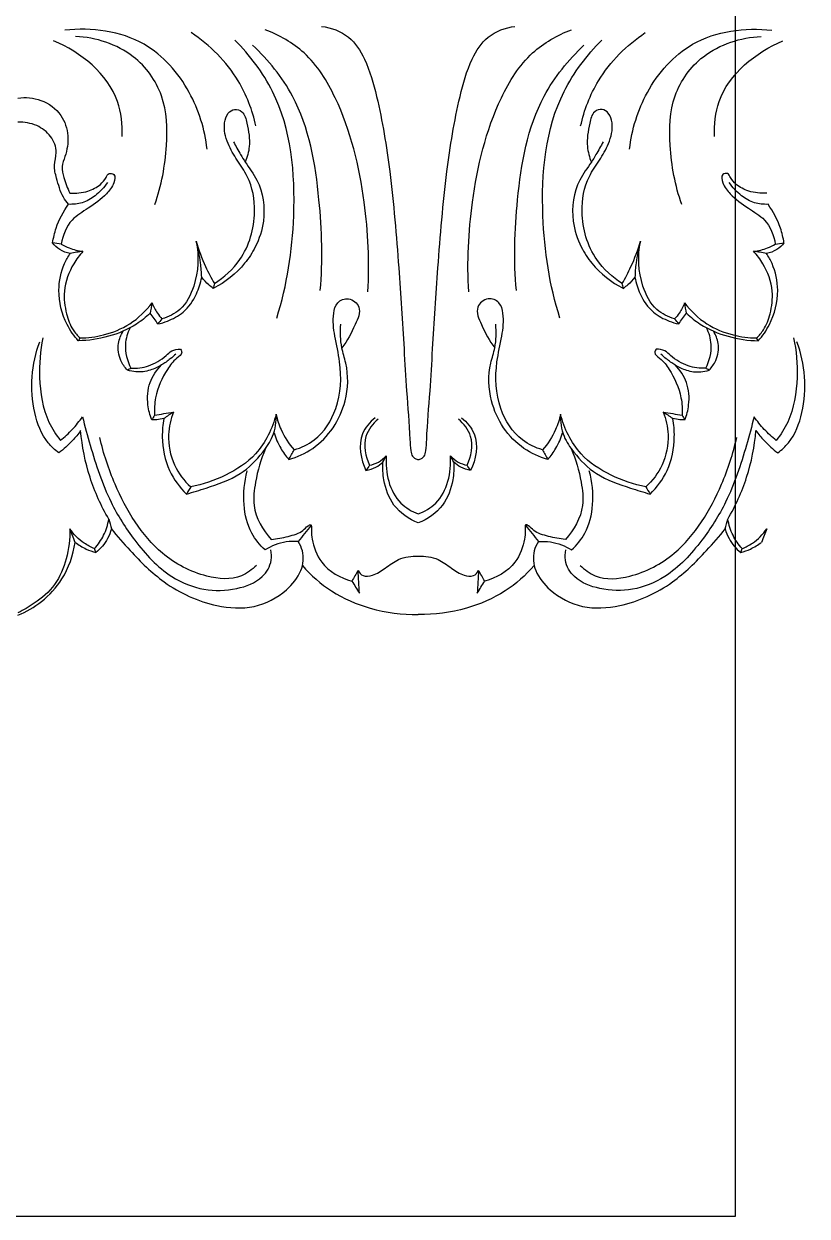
# Model space of a CAD drawing. Header units: millimetres. Extents: x 1288 to 1519, y -5291 to -5141.
# Drawn here: x 1455.2 to 1518.8, y -5291.3 to -5194.6 of the extents above; entities that cross this region are included whole.
import ezdxf

# ---------------------------------------------------------------- set-up
doc = ezdxf.new("R2010")
doc.units = ezdxf.units.MM
doc.layers.add('кривые', color=7, linetype='Continuous', true_color=0xffffff)

msp = doc.modelspace()

# ---------------------------------------------------------------- linework, layer by layer
at = {"color": 6, "ltscale": 1000}
msp.add_lwpolyline([(1287.94, -5291.295), (1512.94, -5291.295), (1512.94, -5141.295), (1287.94, -5141.295)], close=True, dxfattribs=at)
at = {"layer": 'кривые', "color": 7}
for points, knots in [([(1470.081, -5204.787), (1469.905, -5203.187), (1468.883, -5199.871), (1465.014, -5195.439), (1460.707, -5194.893), (1458.546, -5195.136)], [0, 0, 0, 0, 4.836088, 10.197122, 16.731112, 16.731112, 16.731112, 16.731112]), ([(1483.13, -5216.356), (1483.274, -5213.937), (1483.001, -5208.559), (1481.407, -5201.842), (1478.378, -5196.906), (1475.938, -5195.532), (1474.789, -5195.102)], [0, 0, 0, 0, 7.281173, 16.089871, 20.518364, 24.203506, 24.203506, 24.203506, 24.203506]), ([(1479.377, -5194.825), (1480.153, -5194.93), (1481.689, -5195.473), (1483.112, -5197.744), (1484.14, -5201.461), (1485.058, -5207.141), (1485.616, -5213.99), (1486.001, -5219.927), (1486.263, -5224.559), (1486.507, -5227.326), (1486.571, -5229.08), (1486.681, -5229.653), (1486.945, -5229.889), (1487.129, -5229.935), (1487.218, -5229.94)], [-37.690244, -37.690244, -37.690244, -37.690244, -35.339489, -33.145651, -29.951693, -23.751455, -15.90499, -9.302618, -5.886267, -1.948176, -1.011162, -0.551883, -0.267288, 0, 0, 0, 0]), ([(1487.218, -5229.94), (1487.307, -5229.935), (1487.491, -5229.889), (1487.755, -5229.653), (1487.865, -5229.08), (1487.929, -5227.326), (1488.173, -5224.559), (1488.435, -5219.927), (1488.82, -5213.99), (1489.378, -5207.141), (1490.296, -5201.461), (1491.324, -5197.744), (1492.748, -5195.473), (1494.283, -5194.93), (1495.059, -5194.825)], [0, 0, 0, 0, 0.267288, 0.551883, 1.011162, 1.948176, 5.886267, 9.302618, 15.90499, 23.751455, 29.951693, 33.145651, 35.339489, 37.690244, 37.690244, 37.690244, 37.690244]), ([(1491.307, -5216.356), (1491.162, -5213.937), (1491.435, -5208.559), (1493.029, -5201.842), (1496.058, -5196.906), (1498.498, -5195.532), (1499.647, -5195.102)], [0, 0, 0, 0, 7.281173, 16.089871, 20.518364, 24.203506, 24.203506, 24.203506, 24.203506]), ([(1504.355, -5204.787), (1504.531, -5203.187), (1505.553, -5199.871), (1509.422, -5195.439), (1513.729, -5194.893), (1515.89, -5195.136)], [0, 0, 0, 0, 4.836088, 10.197122, 16.731112, 16.731112, 16.731112, 16.731112]), ([(1463.187, -5203.745), (1463.222, -5202.796), (1462.904, -5199.371), (1459.84, -5196.911), (1457.638, -5196.01)], [0, 0, 0, 0, 2.853267, 10.000395, 10.000395, 10.000395, 10.000395]), ([(1465.844, -5209.26), (1466.397, -5207.735), (1466.92, -5204.786), (1466.793, -5200.388), (1464.108, -5196.672), (1461.07, -5195.734), (1459.42, -5195.64)], [0, 0, 0, 0, 4.874637, 8.936384, 12.843834, 17.80771, 17.80771, 17.80771, 17.80771]), ([(1474.049, -5202.904), (1473.763, -5201.622), (1472.63, -5198.639), (1470.314, -5196.343), (1468.803, -5195.337)], [0, 0, 0, 0, 3.946447, 9.400617, 9.400617, 9.400617, 9.400617]), ([(1475.731, -5218.475), (1476.579, -5215.811), (1477.511, -5209.667), (1476.758, -5201.349), (1473.544, -5197.172), (1472.334, -5195.943)], [0, 0, 0, 0, 8.399543, 18.64848, 23.828731, 23.828731, 23.828731, 23.828731]), ([(1498.705, -5218.475), (1497.857, -5215.811), (1496.925, -5209.667), (1497.678, -5201.349), (1500.892, -5197.172), (1502.102, -5195.943)], [0, 0, 0, 0, 8.399543, 18.64848, 23.828731, 23.828731, 23.828731, 23.828731]), ([(1500.387, -5202.904), (1500.673, -5201.622), (1501.806, -5198.639), (1504.122, -5196.343), (1505.633, -5195.337)], [0, 0, 0, 0, 3.946447, 9.400617, 9.400617, 9.400617, 9.400617]), ([(1508.592, -5209.26), (1508.039, -5207.735), (1507.516, -5204.786), (1507.643, -5200.388), (1510.328, -5196.672), (1513.366, -5195.734), (1515.016, -5195.64)], [0, 0, 0, 0, 4.874637, 8.936384, 12.843834, 17.80771, 17.80771, 17.80771, 17.80771]), ([(1511.249, -5203.745), (1511.214, -5202.796), (1511.532, -5199.371), (1514.596, -5196.911), (1516.798, -5196.01)], [0, 0, 0, 0, 2.853267, 10.000395, 10.000395, 10.000395, 10.000395]), ([(1479.262, -5216.255), (1479.488, -5213.81), (1479.303, -5208.48), (1478.069, -5201.243), (1475.045, -5197.555), (1473.78, -5196.346)], [0, 0, 0, 0, 7.376593, 16.068099, 21.323137, 21.323137, 21.323137, 21.323137]), ([(1495.174, -5216.255), (1494.948, -5213.81), (1495.133, -5208.48), (1496.367, -5201.243), (1499.391, -5197.555), (1500.656, -5196.346)], [0, 0, 0, 0, 7.376593, 16.068099, 21.323137, 21.323137, 21.323137, 21.323137]), ([(1454.738, -5200.637), (1455.357, -5200.56), (1456.702, -5200.674), (1458.341, -5201.852), (1458.921, -5203.687), (1458.695, -5205.124), (1458.212, -5206.203), (1458.512, -5207.239), (1458.744, -5207.941), (1458.952, -5208.344)], [0, 0, 0, 0, 1.874792, 3.901086, 5.662124, 7.355316, 8.206154, 9.092367, 10.456371, 10.456371, 10.456371, 10.456371]), ([(1470.672, -5215.678), (1471.469, -5215.173), (1473.229, -5213.583), (1474.204, -5210.255), (1473.68, -5207.341), (1472.512, -5205.691), (1471.701, -5204.319), (1471.357, -5202.934), (1471.69, -5201.898), (1472.303, -5201.444), (1473.115, -5201.756), (1473.398, -5203.002), (1473.637, -5204.371), (1473.342, -5205.433), (1473.181, -5205.832)], [0, 0, 0, 0, 2.83315, 6.896154, 9.825835, 11.387281, 12.91899, 14.634434, 15.459953, 16.065695, 16.688182, 17.700244, 19.618006, 20.911425, 20.911425, 20.911425, 20.911425]), ([(1503.764, -5215.678), (1502.967, -5215.173), (1501.207, -5213.583), (1500.232, -5210.255), (1500.756, -5207.341), (1501.924, -5205.691), (1502.735, -5204.319), (1503.079, -5202.934), (1502.746, -5201.898), (1502.133, -5201.444), (1501.321, -5201.756), (1501.038, -5203.002), (1500.799, -5204.371), (1501.094, -5205.433), (1501.255, -5205.832)], [0, 0, 0, 0, 2.83315, 6.896154, 9.825835, 11.387281, 12.91899, 14.634434, 15.459953, 16.065695, 16.688182, 17.700244, 19.618006, 20.911425, 20.911425, 20.911425, 20.911425]), ([(1458.85, -5209.252), (1458.698, -5209.073), (1458.224, -5208.434), (1457.931, -5207.327), (1457.583, -5206.091), (1458.01, -5204.95), (1457.469, -5203.654), (1456.277, -5202.75), (1455.254, -5202.575), (1454.738, -5202.598)], [0, 0, 0, 0, 0.707126, 2.361227, 3.414527, 4.464346, 5.840997, 7.272951, 8.82457, 8.82457, 8.82457, 8.82457]), ([(1472.225, -5204.188), (1472.409, -5204.539), (1472.721, -5205.091), (1473.35, -5206.126), (1474.554, -5207.669), (1474.898, -5210.269), (1474.325, -5212.06), (1473.996, -5212.711)], [0, 0, 0, 0, 1.191157, 1.90489, 3.639952, 7.020802, 9.21226, 9.21226, 9.21226, 9.21226]), ([(1502.211, -5204.188), (1502.027, -5204.539), (1501.715, -5205.091), (1501.086, -5206.126), (1499.882, -5207.669), (1499.538, -5210.269), (1500.112, -5212.06), (1500.44, -5212.711)], [0, 0, 0, 0, 1.191157, 1.90489, 3.639952, 7.020802, 9.21226, 9.21226, 9.21226, 9.21226]), ([(1458.952, -5208.344), (1459.443, -5208.386), (1460.332, -5208.289), (1461.364, -5207.769), (1461.849, -5207.21), (1462.07, -5206.683), (1462.707, -5206.815), (1462.511, -5207.728), (1461.781, -5208.603), (1460.545, -5209.571), (1458.86, -5210.486), (1458.376, -5211.779), (1458.26, -5212.481)], [10.456371, 10.456371, 10.456371, 10.456371, 11.93462, 13.081509, 13.800083, 14.2048, 14.585306, 15.250597, 16.338279, 18.221078, 19.848107, 21.98814, 21.98814, 21.98814, 21.98814]), ([(1515.484, -5208.344), (1514.993, -5208.386), (1514.104, -5208.289), (1513.072, -5207.769), (1512.587, -5207.21), (1512.366, -5206.683), (1511.729, -5206.815), (1511.925, -5207.728), (1512.655, -5208.603), (1513.891, -5209.571), (1515.576, -5210.486), (1516.06, -5211.779), (1516.176, -5212.481)], [10.456371, 10.456371, 10.456371, 10.456371, 11.93462, 13.081509, 13.800083, 14.2048, 14.585306, 15.250597, 16.338279, 18.221078, 19.848107, 21.98814, 21.98814, 21.98814, 21.98814]), ([(1462.012, -5207.473), (1461.741, -5207.888), (1461.116, -5208.555), (1459.999, -5209.194), (1459.215, -5209.272), (1458.85, -5209.252)], [-3.789841, -3.789841, -3.789841, -3.789841, -2.29963, -1.097083, 0, 0, 0, 0]), ([(1515.586, -5209.252), (1515.221, -5209.272), (1514.437, -5209.194), (1513.32, -5208.555), (1512.695, -5207.888), (1512.424, -5207.473)], [3.411567, 3.411567, 3.411567, 3.411567, 4.50865, 5.711197, 7.201408, 7.201408, 7.201408, 7.201408]), ([(1457.556, -5212.377), (1457.617, -5211.971), (1457.879, -5210.861), (1458.421, -5209.836), (1458.85, -5209.252)], [0, 0, 0, 0, 1.234262, 3.411567, 3.411567, 3.411567, 3.411567]), ([(1516.88, -5212.377), (1516.819, -5211.971), (1516.557, -5210.861), (1516.015, -5209.836), (1515.586, -5209.252)], [0, 0, 0, 0, 1.234262, 3.411567, 3.411567, 3.411567, 3.411567]), ([(1458.983, -5213.23), (1458.689, -5213.187), (1458.135, -5212.998), (1457.716, -5212.593), (1457.556, -5212.377)], [24.901905, 24.901905, 24.901905, 24.901905, 25.79408, 26.601638, 26.601638, 26.601638, 26.601638]), ([(1458.26, -5212.481), (1458.459, -5212.599), (1459.018, -5212.874), (1459.631, -5213.021), (1460.018, -5213.063)], [21.98814, 21.98814, 21.98814, 21.98814, 22.682248, 23.85185, 23.85185, 23.85185, 23.85185]), ([(1469.191, -5212.255), (1469.446, -5213.44), (1469.343, -5215.47), (1468.154, -5217.801), (1466.945, -5218.391), (1466.424, -5218.542)], [9.012067, 9.012067, 9.012067, 9.012067, 12.652833, 14.865351, 16.495623, 16.495623, 16.495623, 16.495623]), ([(1469.645, -5215.172), (1469.635, -5214.784), (1469.561, -5213.799), (1469.358, -5212.829), (1469.191, -5212.255)], [6.049918, 6.049918, 6.049918, 6.049918, 7.216828, 9.012067, 9.012067, 9.012067, 9.012067]), ([(1469.191, -5212.255), (1469.403, -5212.955), (1469.844, -5214.124), (1470.416, -5215.233), (1470.672, -5215.678)], [0, 0, 0, 0, 2.19745, 3.74065, 3.74065, 3.74065, 3.74065]), ([(1503.764, -5215.678), (1504.021, -5215.233), (1504.592, -5214.124), (1505.033, -5212.955), (1505.245, -5212.255)], [14.460351, 14.460351, 14.460351, 14.460351, 16.003551, 18.201001, 18.201001, 18.201001, 18.201001]), ([(1505.245, -5212.255), (1505.078, -5212.829), (1504.875, -5213.799), (1504.801, -5214.784), (1504.791, -5215.172)], [9.021039, 9.021039, 9.021039, 9.021039, 10.816278, 11.983188, 11.983188, 11.983188, 11.983188]), ([(1508.012, -5218.542), (1507.491, -5218.391), (1506.282, -5217.801), (1505.093, -5215.47), (1504.99, -5213.44), (1505.245, -5212.255)], [1.537484, 1.537484, 1.537484, 1.537484, 3.167755, 5.380273, 9.021039, 9.021039, 9.021039, 9.021039]), ([(1514.418, -5213.063), (1514.805, -5213.021), (1515.418, -5212.874), (1515.977, -5212.599), (1516.176, -5212.481)], [8.674815, 8.674815, 8.674815, 8.674815, 9.844418, 10.538525, 10.538525, 10.538525, 10.538525]), ([(1516.88, -5212.377), (1516.72, -5212.593), (1516.302, -5212.998), (1515.747, -5213.187), (1515.453, -5213.23)], [22.701079, 22.701079, 22.701079, 22.701079, 23.508638, 24.400812, 24.400812, 24.400812, 24.400812]), ([(1459.637, -5220.319), (1459.287, -5219.923), (1458.436, -5218.69), (1457.865, -5216.442), (1458.297, -5214.42), (1458.808, -5213.494), (1458.983, -5213.23)], [8.004967, 8.004967, 8.004967, 8.004967, 9.594154, 12.466277, 14.680532, 15.629727, 15.629727, 15.629727, 15.629727]), ([(1460.018, -5213.063), (1459.735, -5213.372), (1459.02, -5214.343), (1458.353, -5216.121), (1458.595, -5218.004), (1459.063, -5219.318), (1459.569, -5219.894), (1459.783, -5220.092)], [0, 0, 0, 0, 1.258264, 3.615866, 5.46766, 6.859811, 7.734574, 7.734574, 7.734574, 7.734574]), ([(1473.996, -5212.711), (1473.754, -5213.181), (1472.875, -5214.547), (1471.553, -5215.576), (1470.586, -5216.069)], [9.21226, 9.21226, 9.21226, 9.21226, 10.799876, 14.059291, 14.059291, 14.059291, 14.059291]), ([(1500.44, -5212.711), (1500.682, -5213.181), (1501.561, -5214.547), (1502.883, -5215.576), (1503.85, -5216.069)], [9.21226, 9.21226, 9.21226, 9.21226, 10.799876, 14.059291, 14.059291, 14.059291, 14.059291]), ([(1514.654, -5220.092), (1514.867, -5219.894), (1515.373, -5219.318), (1515.841, -5218.004), (1516.083, -5216.121), (1515.416, -5214.343), (1514.701, -5213.372), (1514.418, -5213.063)], [6.640913, 6.640913, 6.640913, 6.640913, 7.515676, 8.907827, 10.759621, 13.117224, 14.375487, 14.375487, 14.375487, 14.375487]), ([(1514.799, -5220.319), (1515.149, -5219.923), (1516, -5218.69), (1516.571, -5216.442), (1516.139, -5214.42), (1515.628, -5213.494), (1515.453, -5213.23)], [0, 0, 0, 0, 1.589187, 4.461311, 6.675565, 7.62476, 7.62476, 7.62476, 7.62476]), ([(1466.093, -5218.951), (1466.356, -5218.896), (1467.082, -5218.679), (1468.315, -5218.018), (1469.235, -5216.677), (1469.566, -5215.638), (1469.645, -5215.172)], [0.52713, 0.52713, 0.52713, 0.52713, 1.333378, 2.801258, 4.629162, 6.049918, 6.049918, 6.049918, 6.049918]), ([(1470.586, -5216.069), (1470.459, -5215.98), (1470.115, -5215.713), (1469.816, -5215.393), (1469.645, -5215.172)], [4.14171, 4.14171, 4.14171, 4.14171, 4.60869, 5.447476, 5.447476, 5.447476, 5.447476]), ([(1504.791, -5215.172), (1504.62, -5215.393), (1504.321, -5215.713), (1503.977, -5215.98), (1503.85, -5216.069)], [11.983188, 11.983188, 11.983188, 11.983188, 12.821975, 13.288955, 13.288955, 13.288955, 13.288955]), ([(1504.791, -5215.172), (1504.87, -5215.638), (1505.201, -5216.677), (1506.121, -5218.018), (1507.354, -5218.679), (1508.08, -5218.896), (1508.343, -5218.951)], [0, 0, 0, 0, 1.420756, 3.24866, 4.71654, 5.522788, 5.522788, 5.522788, 5.522788]), ([(1459.783, -5220.092), (1460.42, -5220.083), (1461.828, -5219.896), (1463.939, -5219.045), (1465.124, -5217.904), (1465.622, -5217.241)], [0, 0, 0, 0, 1.914756, 4.231069, 6.721132, 6.721132, 6.721132, 6.721132]), ([(1465.622, -5217.241), (1465.732, -5217.533), (1465.968, -5217.993), (1466.288, -5218.395), (1466.424, -5218.542)], [0, 0, 0, 0, 0.93585, 1.537484, 1.537484, 1.537484, 1.537484]), ([(1477.137, -5229.161), (1477.721, -5228.989), (1479.25, -5228.277), (1480.887, -5225.655), (1481.041, -5222.555), (1480.426, -5220.036), (1480.226, -5218.418), (1480.562, -5217.147), (1481.625, -5216.725), (1482.726, -5217.656), (1481.955, -5219.291), (1481.482, -5220.329), (1481.016, -5220.882)], [0, 0, 0, 0, 1.828062, 4.918317, 8.714741, 10.842852, 12.702252, 13.610614, 14.539979, 15.604733, 17.047815, 19.220352, 19.220352, 19.220352, 19.220352]), ([(1497.299, -5229.161), (1496.715, -5228.989), (1495.186, -5228.277), (1493.549, -5225.655), (1493.395, -5222.555), (1494.01, -5220.036), (1494.21, -5218.418), (1493.874, -5217.147), (1492.811, -5216.725), (1491.71, -5217.656), (1492.481, -5219.291), (1492.954, -5220.329), (1493.42, -5220.882)], [0, 0, 0, 0, 1.828062, 4.918317, 8.714741, 10.842852, 12.702252, 13.610614, 14.539979, 15.604733, 17.047815, 19.220352, 19.220352, 19.220352, 19.220352]), ([(1508.814, -5217.241), (1508.704, -5217.533), (1508.468, -5217.993), (1508.148, -5218.395), (1508.012, -5218.542)], [0, 0, 0, 0, 0.93585, 1.537484, 1.537484, 1.537484, 1.537484]), ([(1508.814, -5217.241), (1509.312, -5217.904), (1510.497, -5219.045), (1512.608, -5219.896), (1514.016, -5220.083), (1514.654, -5220.092)], [1.935528, 1.935528, 1.935528, 1.935528, 4.42559, 6.741904, 8.656659, 8.656659, 8.656659, 8.656659]), ([(1465.461, -5218.091), (1465.119, -5218.415), (1464.097, -5219.23), (1462.108, -5220.057), (1460.46, -5220.304), (1459.637, -5220.319)], [7.587287, 7.587287, 7.587287, 7.587287, 9.00311, 11.486375, 13.957808, 13.957808, 13.957808, 13.957808]), ([(1466.093, -5218.951), (1465.992, -5218.809), (1465.783, -5218.52), (1465.57, -5218.235), (1465.461, -5218.091)], [0, 0, 0, 0, 0.527358, 1.069372, 1.069372, 1.069372, 1.069372]), ([(1508.343, -5218.951), (1508.445, -5218.809), (1508.653, -5218.52), (1508.866, -5218.235), (1508.975, -5218.091)], [0, 0, 0, 0, 0.527358, 1.069372, 1.069372, 1.069372, 1.069372]), ([(1508.975, -5218.091), (1509.317, -5218.415), (1510.339, -5219.23), (1512.328, -5220.057), (1513.976, -5220.304), (1514.799, -5220.319)], [0, 0, 0, 0, 1.415823, 3.899088, 6.370521, 6.370521, 6.370521, 6.370521]), ([(1463.832, -5219.27), (1463.629, -5219.686), (1463.295, -5220.797), (1463.599, -5221.958), (1463.905, -5222.546)], [0, 0, 0, 0, 1.390976, 3.38102, 3.38102, 3.38102, 3.38102]), ([(1476.714, -5229.941), (1477.397, -5229.744), (1479.506, -5228.811), (1481.506, -5225.794), (1481.57, -5222.683), (1480.895, -5220.7), (1480.884, -5219.617), (1480.933, -5218.986)], [0, 0, 0, 0, 2.135876, 6.801956, 9.878759, 11.16599, 13.06625, 13.06625, 13.06625, 13.06625]), ([(1497.722, -5229.941), (1497.039, -5229.744), (1494.93, -5228.811), (1492.93, -5225.794), (1492.866, -5222.683), (1493.541, -5220.7), (1493.552, -5219.617), (1493.503, -5218.986)], [0, 0, 0, 0, 2.135876, 6.801956, 9.878759, 11.16599, 13.06625, 13.06625, 13.06625, 13.06625]), ([(1510.531, -5222.546), (1510.837, -5221.958), (1511.141, -5220.797), (1510.807, -5219.686), (1510.604, -5219.27)], [3.191631, 3.191631, 3.191631, 3.191631, 5.181675, 6.572651, 6.572651, 6.572651, 6.572651]), ([(1456.771, -5220.086), (1456.539, -5221.134), (1456.363, -5223.444), (1456.832, -5226.388), (1457.822, -5227.94), (1458.182, -5228.402)], [0, 0, 0, 0, 3.2268, 6.922967, 8.684143, 8.684143, 8.684143, 8.684143]), ([(1463.633, -5222.694), (1463.41, -5222.471), (1462.944, -5221.824), (1462.775, -5220.627), (1463.094, -5219.842), (1463.284, -5219.542)], [3.691112, 3.691112, 3.691112, 3.691112, 4.637682, 6.034683, 7.104071, 7.104071, 7.104071, 7.104071]), ([(1510.803, -5222.694), (1511.026, -5222.471), (1511.492, -5221.824), (1511.661, -5220.627), (1511.342, -5219.842), (1511.152, -5219.542)], [0, 0, 0, 0, 0.94657, 2.343571, 3.412959, 3.412959, 3.412959, 3.412959]), ([(1517.665, -5220.086), (1517.897, -5221.134), (1518.073, -5223.444), (1517.604, -5226.388), (1516.614, -5227.94), (1516.254, -5228.402)], [0, 0, 0, 0, 3.2268, 6.922967, 8.684143, 8.684143, 8.684143, 8.684143]), ([(1458.058, -5229.412), (1457.743, -5229.174), (1456.782, -5228.284), (1455.602, -5225.181), (1455.835, -5222.201), (1456.508, -5220.404)], [22.891841, 22.891841, 22.891841, 22.891841, 24.077829, 26.763772, 32.528545, 32.528545, 32.528545, 32.528545]), ([(1463.905, -5222.546), (1464.384, -5222.564), (1465.438, -5222.435), (1466.504, -5221.774), (1467.218, -5221.063), (1467.687, -5220.998), (1467.931, -5221.01)], [0, 0, 0, 0, 1.440418, 3.099239, 3.681407, 4.415186, 4.415186, 4.415186, 4.415186]), ([(1467.931, -5221.01), (1467.983, -5221.088), (1468.126, -5221.396), (1467.397, -5221.855), (1466.618, -5222.946), (1465.864, -5224.571), (1465.793, -5225.88), (1465.814, -5226.351)], [4.415186, 4.415186, 4.415186, 4.415186, 4.695774, 5.295489, 6.49492, 8.986023, 10.402785, 10.402785, 10.402785, 10.402785]), ([(1506.505, -5221.01), (1506.453, -5221.088), (1506.31, -5221.396), (1507.039, -5221.855), (1507.818, -5222.946), (1508.572, -5224.571), (1508.643, -5225.88), (1508.622, -5226.351)], [4.415186, 4.415186, 4.415186, 4.415186, 4.695774, 5.295489, 6.49492, 8.986023, 10.402785, 10.402785, 10.402785, 10.402785]), ([(1510.531, -5222.546), (1510.052, -5222.564), (1508.998, -5222.435), (1507.932, -5221.774), (1507.218, -5221.063), (1506.749, -5220.998), (1506.505, -5221.01)], [0, 0, 0, 0, 1.440418, 3.099239, 3.681407, 4.415186, 4.415186, 4.415186, 4.415186]), ([(1516.378, -5229.412), (1516.693, -5229.174), (1517.654, -5228.284), (1518.834, -5225.181), (1518.601, -5222.201), (1517.928, -5220.404)], [32.087845, 32.087845, 32.087845, 32.087845, 33.273833, 35.959776, 41.724549, 41.724549, 41.724549, 41.724549]), ([(1467.558, -5221.397), (1467.41, -5221.532), (1467.038, -5221.848), (1466.639, -5222.129), (1466.395, -5222.283)], [-1.464766, -1.464766, -1.464766, -1.464766, -0.865051, 0, 0, 0, 0]), ([(1508.041, -5222.283), (1507.797, -5222.129), (1507.398, -5221.848), (1507.026, -5221.532), (1506.878, -5221.397)], [4.78387, 4.78387, 4.78387, 4.78387, 5.648921, 6.248636, 6.248636, 6.248636, 6.248636]), ([(1466.395, -5222.283), (1466.109, -5222.462), (1465.44, -5222.762), (1464.466, -5222.912), (1463.852, -5222.771), (1463.633, -5222.694)], [0, 0, 0, 0, 1.013393, 2.185361, 2.88154, 2.88154, 2.88154, 2.88154]), ([(1465.593, -5226.738), (1465.438, -5226.349), (1465.189, -5225.346), (1465.303, -5223.695), (1465.995, -5222.684), (1466.395, -5222.283)], [10.849667, 10.849667, 10.849667, 10.849667, 12.106633, 13.930846, 15.633537, 15.633537, 15.633537, 15.633537]), ([(1508.041, -5222.283), (1508.327, -5222.462), (1508.996, -5222.762), (1509.97, -5222.912), (1510.584, -5222.771), (1510.803, -5222.694)], [0, 0, 0, 0, 1.013393, 2.185361, 2.88154, 2.88154, 2.88154, 2.88154]), ([(1508.843, -5226.738), (1508.998, -5226.349), (1509.247, -5225.346), (1509.134, -5223.695), (1508.441, -5222.684), (1508.041, -5222.283)], [0, 0, 0, 0, 1.256966, 3.081179, 4.78387, 4.78387, 4.78387, 4.78387]), ([(1467.35, -5226.102), (1467.125, -5226.682), (1466.805, -5228.134), (1467.235, -5230.378), (1468.22, -5231.665), (1468.761, -5232.162)], [0, 0, 0, 0, 1.869853, 4.38367, 6.592539, 6.592539, 6.592539, 6.592539]), ([(1507.086, -5226.102), (1507.311, -5226.682), (1507.631, -5228.134), (1507.201, -5230.378), (1506.216, -5231.665), (1505.675, -5232.162)], [0, 0, 0, 0, 1.869853, 4.38367, 6.592539, 6.592539, 6.592539, 6.592539]), ([(1458.182, -5228.402), (1458.525, -5228.125), (1459.173, -5227.525), (1459.729, -5226.838), (1459.981, -5226.478)], [8.684143, 8.684143, 8.684143, 8.684143, 10.007853, 11.328003, 11.328003, 11.328003, 11.328003]), ([(1459.981, -5226.478), (1460.167, -5227.254), (1460.817, -5229.596), (1461.947, -5233.103), (1464.242, -5236.702), (1466.688, -5239.376), (1469.759, -5240.659), (1472.37, -5240.551), (1474.499, -5239.796), (1475.359, -5238.355), (1475.314, -5237.547), (1475.257, -5237.271)], [11.328003, 11.328003, 11.328003, 11.328003, 13.724703, 18.639097, 22.299503, 26.503362, 29.308175, 31.969664, 34.245036, 35.764599, 36.610344, 36.610344, 36.610344, 36.610344]), ([(1466.575, -5226.627), (1466.384, -5226.675), (1466.057, -5226.729), (1465.727, -5226.741), (1465.593, -5226.738)], [2.4960422, 2.4960422, 2.4960422, 2.4960422, 3.0860737, 3.4881721, 3.4881721, 3.4881721, 3.4881721]), ([(1466.575, -5226.627), (1466.485, -5227.114), (1466.366, -5228.545), (1466.802, -5230.788), (1467.857, -5232.2), (1468.415, -5232.743)], [-6.637886, -6.637886, -6.637886, -6.637886, -5.149927, -2.34224, 0, 0, 0, 0]), ([(1468.415, -5232.743), (1468.952, -5232.603), (1470.423, -5232.13), (1472.741, -5231.35), (1474.436, -5229.658), (1475.556, -5228.029), (1475.706, -5226.874), (1475.68, -5226.268)], [0, 0, 0, 0, 1.665257, 4.663866, 7.190781, 8.71211, 10.534216, 10.534216, 10.534216, 10.534216]), ([(1475.68, -5226.268), (1475.387, -5227.436), (1474.381, -5229.542), (1471.632, -5231.318), (1469.737, -5231.978), (1468.761, -5232.162)], [-9.595063, -9.595063, -9.595063, -9.595063, -5.975594, -2.984198, 0, 0, 0, 0]), ([(1475.68, -5226.268), (1475.773, -5226.698), (1476.109, -5227.741), (1476.712, -5228.672), (1477.137, -5229.161)], [10.534216, 10.534216, 10.534216, 10.534216, 11.856507, 13.804094, 13.804094, 13.804094, 13.804094]), ([(1483.708, -5226.565), (1483.286, -5226.915), (1482.212, -5228.153), (1482.54, -5229.94), (1482.973, -5230.836)], [0, 0, 0, 0, 1.645987, 4.635283, 4.635283, 4.635283, 4.635283]), ([(1483.964, -5226.667), (1483.529, -5227.038), (1482.611, -5228.182), (1482.922, -5229.701), (1483.264, -5230.409)], [0, 0, 0, 0, 1.718279, 4.080008, 4.080008, 4.080008, 4.080008]), ([(1491.172, -5230.409), (1491.514, -5229.701), (1491.825, -5228.182), (1490.908, -5227.038), (1490.472, -5226.667)], [5.15249, 5.15249, 5.15249, 5.15249, 7.514218, 9.232497, 9.232497, 9.232497, 9.232497]), ([(1490.728, -5226.565), (1491.15, -5226.915), (1492.224, -5228.153), (1491.896, -5229.94), (1491.463, -5230.836)], [0, 0, 0, 0, 1.645987, 4.635283, 4.635283, 4.635283, 4.635283]), ([(1498.756, -5226.268), (1498.663, -5226.698), (1498.327, -5227.741), (1497.724, -5228.672), (1497.299, -5229.161)], [0, 0, 0, 0, 1.322291, 3.269879, 3.269879, 3.269879, 3.269879]), ([(1498.756, -5226.268), (1498.73, -5226.874), (1498.88, -5228.029), (1500, -5229.658), (1501.695, -5231.35), (1504.013, -5232.13), (1505.484, -5232.603), (1506.021, -5232.743)], [16.187602, 16.187602, 16.187602, 16.187602, 18.009707, 19.531037, 22.057952, 25.056561, 26.721818, 26.721818, 26.721818, 26.721818]), ([(1505.675, -5232.162), (1504.699, -5231.978), (1502.804, -5231.318), (1500.055, -5229.542), (1499.049, -5227.436), (1498.756, -5226.268)], [6.592539, 6.592539, 6.592539, 6.592539, 9.576737, 12.568133, 16.187602, 16.187602, 16.187602, 16.187602]), ([(1514.455, -5226.478), (1514.27, -5227.254), (1513.619, -5229.596), (1512.489, -5233.103), (1510.194, -5236.702), (1507.748, -5239.376), (1504.677, -5240.659), (1502.066, -5240.551), (1499.937, -5239.796), (1499.077, -5238.355), (1499.122, -5237.547), (1499.179, -5237.271)], [11.328003, 11.328003, 11.328003, 11.328003, 13.724703, 18.639097, 22.299503, 26.503362, 29.308175, 31.969664, 34.245036, 35.764599, 36.610344, 36.610344, 36.610344, 36.610344]), ([(1506.021, -5232.743), (1506.58, -5232.2), (1507.634, -5230.788), (1508.07, -5228.545), (1507.951, -5227.114), (1507.861, -5226.627)], [0.677305, 0.677305, 0.677305, 0.677305, 3.019545, 5.827232, 7.315191, 7.315191, 7.315191, 7.315191]), ([(1508.843, -5226.738), (1508.709, -5226.741), (1508.379, -5226.729), (1508.052, -5226.675), (1507.861, -5226.627)], [10.8496671, 10.8496671, 10.8496671, 10.8496671, 11.2517654, 11.8417969, 11.8417969, 11.8417969, 11.8417969]), ([(1516.254, -5228.402), (1515.911, -5228.125), (1515.263, -5227.525), (1514.707, -5226.838), (1514.455, -5226.478)], [8.684143, 8.684143, 8.684143, 8.684143, 10.007853, 11.328003, 11.328003, 11.328003, 11.328003]), ([(1459.829, -5227.599), (1459.625, -5227.885), (1459.09, -5228.544), (1458.455, -5229.114), (1458.058, -5229.412)], [20.346433, 20.346433, 20.346433, 20.346433, 21.400402, 22.891841, 22.891841, 22.891841, 22.891841]), ([(1462.112, -5234.78), (1461.487, -5233.711), (1460.435, -5231.388), (1459.941, -5228.883), (1459.829, -5227.599)], [12.752306, 12.752306, 12.752306, 12.752306, 16.473816, 20.346433, 20.346433, 20.346433, 20.346433]), ([(1475.517, -5227.779), (1475.647, -5228.216), (1475.977, -5228.987), (1476.468, -5229.662), (1476.714, -5229.941)], [-2.489909, -2.489909, -2.489909, -2.489909, -1.119212, 0, 0, 0, 0]), ([(1497.722, -5229.941), (1497.968, -5229.662), (1498.459, -5228.987), (1498.789, -5228.216), (1498.919, -5227.779)], [4.158696, 4.158696, 4.158696, 4.158696, 5.277908, 6.648605, 6.648605, 6.648605, 6.648605]), ([(1512.324, -5234.78), (1512.949, -5233.711), (1514.001, -5231.388), (1514.495, -5228.883), (1514.607, -5227.599)], [21.94831, 21.94831, 21.94831, 21.94831, 25.66982, 29.542437, 29.542437, 29.542437, 29.542437]), ([(1514.607, -5227.599), (1514.811, -5227.885), (1515.346, -5228.544), (1515.981, -5229.114), (1516.378, -5229.412)], [29.542437, 29.542437, 29.542437, 29.542437, 30.596406, 32.087845, 32.087845, 32.087845, 32.087845]), ([(1474.081, -5238.53), (1473.737, -5238.879), (1472.545, -5239.777), (1469.555, -5239.51), (1465.468, -5237.321), (1462.813, -5232.861), (1461.67, -5229.466), (1461.393, -5228.166)], [0, 0, 0, 0, 1.472391, 4.285545, 8.338777, 15.134471, 19.126627, 19.126627, 19.126627, 19.126627]), ([(1500.355, -5238.53), (1500.699, -5238.879), (1501.891, -5239.777), (1504.881, -5239.51), (1508.968, -5237.321), (1511.623, -5232.861), (1512.766, -5229.466), (1513.044, -5228.166)], [0, 0, 0, 0, 1.472391, 4.285545, 8.338777, 15.134471, 19.126627, 19.126627, 19.126627, 19.126627]), ([(1474.828, -5229.066), (1474.436, -5229.929), (1474.016, -5231.458), (1473.693, -5234.09), (1474.588, -5235.672), (1475.285, -5236.427)], [0, 0, 0, 0, 2.849674, 4.737514, 7.823696, 7.823696, 7.823696, 7.823696]), ([(1483.264, -5230.409), (1483.513, -5230.361), (1484.019, -5230.186), (1484.433, -5229.843), (1484.613, -5229.64)], [0, 0, 0, 0, 0.762972, 1.57788, 1.57788, 1.57788, 1.57788]), ([(1484.613, -5229.64), (1484.515, -5230.978), (1484.991, -5233.184), (1486.704, -5234.156), (1487.218, -5234.361)], [12.771795, 12.771795, 12.771795, 12.771795, 16.803006, 18.46523, 18.46523, 18.46523, 18.46523]), ([(1487.218, -5234.361), (1487.732, -5234.156), (1489.445, -5233.184), (1489.922, -5230.978), (1489.823, -5229.64)], [18.46523, 18.46523, 18.46523, 18.46523, 20.127454, 24.158665, 24.158665, 24.158665, 24.158665]), ([(1489.823, -5229.64), (1490.003, -5229.843), (1490.417, -5230.186), (1490.923, -5230.361), (1491.172, -5230.409)], [2.134332, 2.134332, 2.134332, 2.134332, 2.94924, 3.712212, 3.712212, 3.712212, 3.712212]), ([(1499.608, -5229.066), (1500, -5229.929), (1500.421, -5231.458), (1500.743, -5234.09), (1499.848, -5235.672), (1499.151, -5236.427)], [0, 0, 0, 0, 2.849674, 4.737514, 7.823696, 7.823696, 7.823696, 7.823696]), ([(1474.786, -5237.271), (1474.359, -5236.882), (1473.46, -5235.792), (1472.939, -5233.492), (1473.099, -5231.757), (1473.347, -5230.878)], [2.803121, 2.803121, 2.803121, 2.803121, 4.538763, 6.935462, 9.678003, 9.678003, 9.678003, 9.678003]), ([(1482.973, -5230.836), (1483.252, -5230.785), (1483.746, -5230.62), (1484.169, -5230.322), (1484.34, -5230.169)], [4.597215, 4.597215, 4.597215, 4.597215, 5.44659, 6.134736, 6.134736, 6.134736, 6.134736]), ([(1487.218, -5235.093), (1486.459, -5234.785), (1485.088, -5233.853), (1484.389, -5231.86), (1484.31, -5230.648), (1484.34, -5230.169)], [6.087492, 6.087492, 6.087492, 6.087492, 8.540204, 10.735395, 12.174984, 12.174984, 12.174984, 12.174984]), ([(1490.096, -5230.169), (1490.126, -5230.648), (1490.047, -5231.86), (1489.348, -5233.853), (1487.977, -5234.785), (1487.218, -5235.093)], [0, 0, 0, 0, 1.439589, 3.63478, 6.087492, 6.087492, 6.087492, 6.087492]), ([(1491.463, -5230.836), (1491.185, -5230.785), (1490.69, -5230.62), (1490.267, -5230.322), (1490.096, -5230.169)], [0, 0, 0, 0, 0.849375, 1.537521, 1.537521, 1.537521, 1.537521]), ([(1499.65, -5237.271), (1500.077, -5236.882), (1500.976, -5235.792), (1501.497, -5233.492), (1501.337, -5231.757), (1501.089, -5230.878)], [4.469507, 4.469507, 4.469507, 4.469507, 6.205148, 8.601847, 11.344388, 11.344388, 11.344388, 11.344388]), ([(1460.961, -5237.169), (1461.249, -5236.846), (1461.761, -5236.099), (1462.034, -5235.233), (1462.112, -5234.78)], [10.069734, 10.069734, 10.069734, 10.069734, 11.371033, 12.752306, 12.752306, 12.752306, 12.752306]), ([(1513.475, -5237.169), (1513.187, -5236.846), (1512.675, -5236.099), (1512.402, -5235.233), (1512.324, -5234.78)], [2.673637, 2.673637, 2.673637, 2.673637, 3.974936, 5.356208, 5.356208, 5.356208, 5.356208]), ([(1458.955, -5235.566), (1458.975, -5236.383), (1458.766, -5237.965), (1457.87, -5240.181), (1456.285, -5241.518), (1455.201, -5242.156), (1454.738, -5242.369)], [1.179786, 1.179786, 1.179786, 1.179786, 3.634252, 5.92501, 8.172825, 9.70356, 9.70356, 9.70356, 9.70356]), ([(1460.961, -5237.169), (1460.667, -5237.054), (1459.891, -5236.656), (1459.266, -5236.019), (1458.955, -5235.566)], [0, 0, 0, 0, 0.94884, 2.599697, 2.599697, 2.599697, 2.599697]), ([(1462.32, -5235.569), (1462.249, -5235.843), (1461.973, -5236.577), (1461.447, -5237.186), (1461.062, -5237.494)], [0, 0, 0, 0, 0.851116, 2.332815, 2.332815, 2.332815, 2.332815]), ([(1462.32, -5235.569), (1462.801, -5236.176), (1464.142, -5237.696), (1466.706, -5240.249), (1470.275, -5241.883), (1473.929, -5242.135), (1476.364, -5240.843), (1477.808, -5239.143), (1477.985, -5237.577), (1477.624, -5236.835), (1477.471, -5236.607)], [-21.131556, -21.131556, -21.131556, -21.131556, -18.803336, -15.037432, -10.347933, -7.326264, -4.382459, -2.423046, -0.824592, 0, 0, 0, 0]), ([(1475.285, -5236.427), (1475.752, -5236.393), (1476.604, -5236.206), (1477.752, -5235.892), (1478.143, -5235.39), (1478.589, -5235.145), (1478.518, -5235.853), (1478.625, -5236.724), (1479.325, -5238.727), (1480.899, -5239.553), (1481.829, -5239.803)], [7.823696, 7.823696, 7.823696, 7.823696, 9.231688, 10.518322, 11.087987, 11.311858, 11.690086, 12.495715, 14.508211, 17.403343, 17.403343, 17.403343, 17.403343]), ([(1499.151, -5236.427), (1498.684, -5236.393), (1497.832, -5236.206), (1496.684, -5235.892), (1496.293, -5235.39), (1495.847, -5235.145), (1495.918, -5235.853), (1495.811, -5236.724), (1495.111, -5238.727), (1493.537, -5239.553), (1492.607, -5239.803)], [7.823696, 7.823696, 7.823696, 7.823696, 9.231688, 10.518322, 11.087987, 11.311858, 11.690086, 12.495715, 14.508211, 17.403343, 17.403343, 17.403343, 17.403343]), ([(1496.965, -5236.607), (1496.812, -5236.835), (1496.451, -5237.577), (1496.628, -5239.143), (1498.072, -5240.843), (1500.507, -5242.135), (1504.161, -5241.883), (1507.73, -5240.249), (1510.294, -5237.696), (1511.635, -5236.176), (1512.116, -5235.569)], [0, 0, 0, 0, 0.824592, 2.423046, 4.382459, 7.326264, 10.347933, 15.037432, 18.803336, 21.131556, 21.131556, 21.131556, 21.131556]), ([(1512.116, -5235.569), (1512.187, -5235.843), (1512.463, -5236.577), (1512.989, -5237.186), (1513.374, -5237.494)], [0, 0, 0, 0, 0.851116, 2.332815, 2.332815, 2.332815, 2.332815]), ([(1513.475, -5237.169), (1513.769, -5237.054), (1514.546, -5236.656), (1515.17, -5236.019), (1515.481, -5235.566)], [0, 0, 0, 0, 0.94884, 2.599697, 2.599697, 2.599697, 2.599697]), ([(1454.738, -5242.568), (1455.422, -5242.291), (1456.794, -5241.503), (1458.588, -5239.54), (1459.226, -5237.706), (1459.381, -5236.665)], [0, 0, 0, 0, 2.217713, 4.681078, 7.843582, 7.843582, 7.843582, 7.843582]), ([(1459.381, -5236.665), (1459.66, -5236.873), (1460.202, -5237.2), (1460.793, -5237.418), (1461.062, -5237.494)], [7.843582, 7.843582, 7.843582, 7.843582, 8.890761, 9.728913, 9.728913, 9.728913, 9.728913]), ([(1477.471, -5236.607), (1477.149, -5236.581), (1476.209, -5236.602), (1475.305, -5236.949), (1474.786, -5237.271)], [0, 0, 0, 0, 0.970402, 2.803121, 2.803121, 2.803121, 2.803121]), ([(1496.965, -5236.607), (1497.287, -5236.581), (1498.227, -5236.602), (1499.131, -5236.949), (1499.65, -5237.271)], [1.666385, 1.666385, 1.666385, 1.666385, 2.636787, 4.469507, 4.469507, 4.469507, 4.469507]), ([(1513.374, -5237.494), (1513.643, -5237.418), (1514.234, -5237.2), (1514.776, -5236.873), (1515.056, -5236.665)], [0, 0, 0, 0, 0.838152, 1.88533, 1.88533, 1.88533, 1.88533]), ([(1477.815, -5238.549), (1478.502, -5239.332), (1480.171, -5240.805), (1483.429, -5242.212), (1485.907, -5242.536), (1487.218, -5242.513)], [0, 0, 0, 0, 3.131062, 6.578909, 10.51741, 10.51741, 10.51741, 10.51741]), ([(1482.327, -5238.945), (1482.423, -5239.116), (1482.75, -5239.495), (1483.681, -5239.342), (1484.556, -5238.743), (1485.667, -5237.903), (1486.67, -5237.761), (1487.218, -5237.78)], [3.003814, 3.003814, 3.003814, 3.003814, 3.591727, 4.34053, 5.531687, 6.827245, 8.450871, 8.450871, 8.450871, 8.450871]), ([(1487.218, -5237.78), (1487.766, -5237.761), (1488.769, -5237.903), (1489.88, -5238.743), (1490.755, -5239.342), (1491.686, -5239.495), (1492.013, -5239.116), (1492.109, -5238.945)], [8.450871, 8.450871, 8.450871, 8.450871, 10.074497, 11.370055, 12.561212, 13.310015, 13.897928, 13.897928, 13.897928, 13.897928]), ([(1496.621, -5238.549), (1495.934, -5239.332), (1494.265, -5240.805), (1491.007, -5242.212), (1488.529, -5242.536), (1487.218, -5242.513)], [0, 0, 0, 0, 3.131062, 6.578909, 10.51741, 10.51741, 10.51741, 10.51741])]:
    msp.add_open_spline(points, degree=3, knots=knots, dxfattribs=at)
for points in [[(1458.26, -5212.481), (1458.026, -5212.447), (1457.791, -5212.412), (1457.556, -5212.377)], [(1516.176, -5212.481), (1516.41, -5212.447), (1516.645, -5212.412), (1516.88, -5212.377)], [(1460.018, -5213.063), (1459.673, -5213.119), (1459.328, -5213.175), (1458.983, -5213.23)], [(1515.453, -5213.23), (1515.108, -5213.175), (1514.763, -5213.119), (1514.418, -5213.063)], [(1470.672, -5215.678), (1470.643, -5215.808), (1470.615, -5215.938), (1470.586, -5216.069)], [(1503.85, -5216.069), (1503.821, -5215.938), (1503.793, -5215.808), (1503.764, -5215.678)], [(1465.622, -5217.241), (1465.568, -5217.525), (1465.515, -5217.808), (1465.461, -5218.091)], [(1508.975, -5218.091), (1508.921, -5217.808), (1508.868, -5217.525), (1508.814, -5217.241)], [(1466.424, -5218.542), (1466.314, -5218.678), (1466.204, -5218.815), (1466.093, -5218.951)], [(1508.343, -5218.951), (1508.232, -5218.815), (1508.122, -5218.678), (1508.012, -5218.542)], [(1459.783, -5220.092), (1459.734, -5220.167), (1459.686, -5220.243), (1459.637, -5220.319)], [(1514.799, -5220.319), (1514.75, -5220.243), (1514.702, -5220.167), (1514.654, -5220.092)], [(1463.905, -5222.546), (1463.814, -5222.595), (1463.724, -5222.645), (1463.633, -5222.694)], [(1510.803, -5222.694), (1510.712, -5222.645), (1510.622, -5222.595), (1510.531, -5222.546)], [(1465.814, -5226.351), (1466.326, -5226.268), (1466.838, -5226.185), (1467.35, -5226.102)], [(1467.35, -5226.102), (1467.092, -5226.277), (1466.833, -5226.452), (1466.575, -5226.627)], [(1507.086, -5226.102), (1507.598, -5226.185), (1508.11, -5226.268), (1508.622, -5226.351)], [(1507.861, -5226.627), (1507.603, -5226.452), (1507.344, -5226.277), (1507.086, -5226.102)], [(1465.814, -5226.351), (1465.74, -5226.48), (1465.667, -5226.609), (1465.593, -5226.738)], [(1508.622, -5226.351), (1508.696, -5226.48), (1508.77, -5226.609), (1508.843, -5226.738)], [(1476.714, -5229.941), (1476.855, -5229.681), (1476.996, -5229.421), (1477.137, -5229.161)], [(1484.34, -5230.169), (1484.431, -5229.993), (1484.522, -5229.816), (1484.613, -5229.64)], [(1490.096, -5230.169), (1490.005, -5229.993), (1489.914, -5229.816), (1489.823, -5229.64)], [(1497.299, -5229.161), (1497.44, -5229.421), (1497.581, -5229.681), (1497.722, -5229.941)], [(1483.264, -5230.409), (1483.167, -5230.551), (1483.07, -5230.693), (1482.973, -5230.836)], [(1491.463, -5230.836), (1491.366, -5230.693), (1491.269, -5230.551), (1491.172, -5230.409)], [(1468.761, -5232.162), (1468.646, -5232.356), (1468.531, -5232.55), (1468.415, -5232.743)], [(1505.675, -5232.162), (1505.79, -5232.356), (1505.905, -5232.55), (1506.021, -5232.743)], [(1462.112, -5234.78), (1462.181, -5235.043), (1462.25, -5235.306), (1462.32, -5235.569)], [(1512.116, -5235.569), (1512.186, -5235.306), (1512.255, -5235.043), (1512.324, -5234.78)], [(1459.381, -5236.665), (1459.239, -5236.299), (1459.097, -5235.933), (1458.955, -5235.566)], [(1478.508, -5235.306), (1478.163, -5235.74), (1477.817, -5236.173), (1477.471, -5236.607)], [(1495.928, -5235.306), (1496.273, -5235.74), (1496.619, -5236.173), (1496.965, -5236.607)], [(1515.481, -5235.566), (1515.339, -5235.933), (1515.197, -5236.299), (1515.056, -5236.665)], [(1461.062, -5237.494), (1461.028, -5237.386), (1460.994, -5237.277), (1460.961, -5237.169)], [(1513.374, -5237.494), (1513.408, -5237.386), (1513.442, -5237.277), (1513.475, -5237.169)], [(1482.327, -5238.945), (1482.161, -5239.231), (1481.995, -5239.517), (1481.829, -5239.803)], [(1482.438, -5240.785), (1482.401, -5240.172), (1482.364, -5239.559), (1482.327, -5238.945)], [(1492.109, -5238.945), (1492.072, -5239.559), (1492.035, -5240.172), (1491.998, -5240.785)], [(1492.607, -5239.803), (1492.441, -5239.517), (1492.275, -5239.231), (1492.109, -5238.945)], [(1481.829, -5239.803), (1482.032, -5240.131), (1482.235, -5240.458), (1482.438, -5240.785)], [(1491.998, -5240.785), (1492.201, -5240.458), (1492.404, -5240.131), (1492.607, -5239.803)]]:
    msp.add_open_spline(points, degree=3, dxfattribs=at)

doc.saveas('drawing.dxf')
